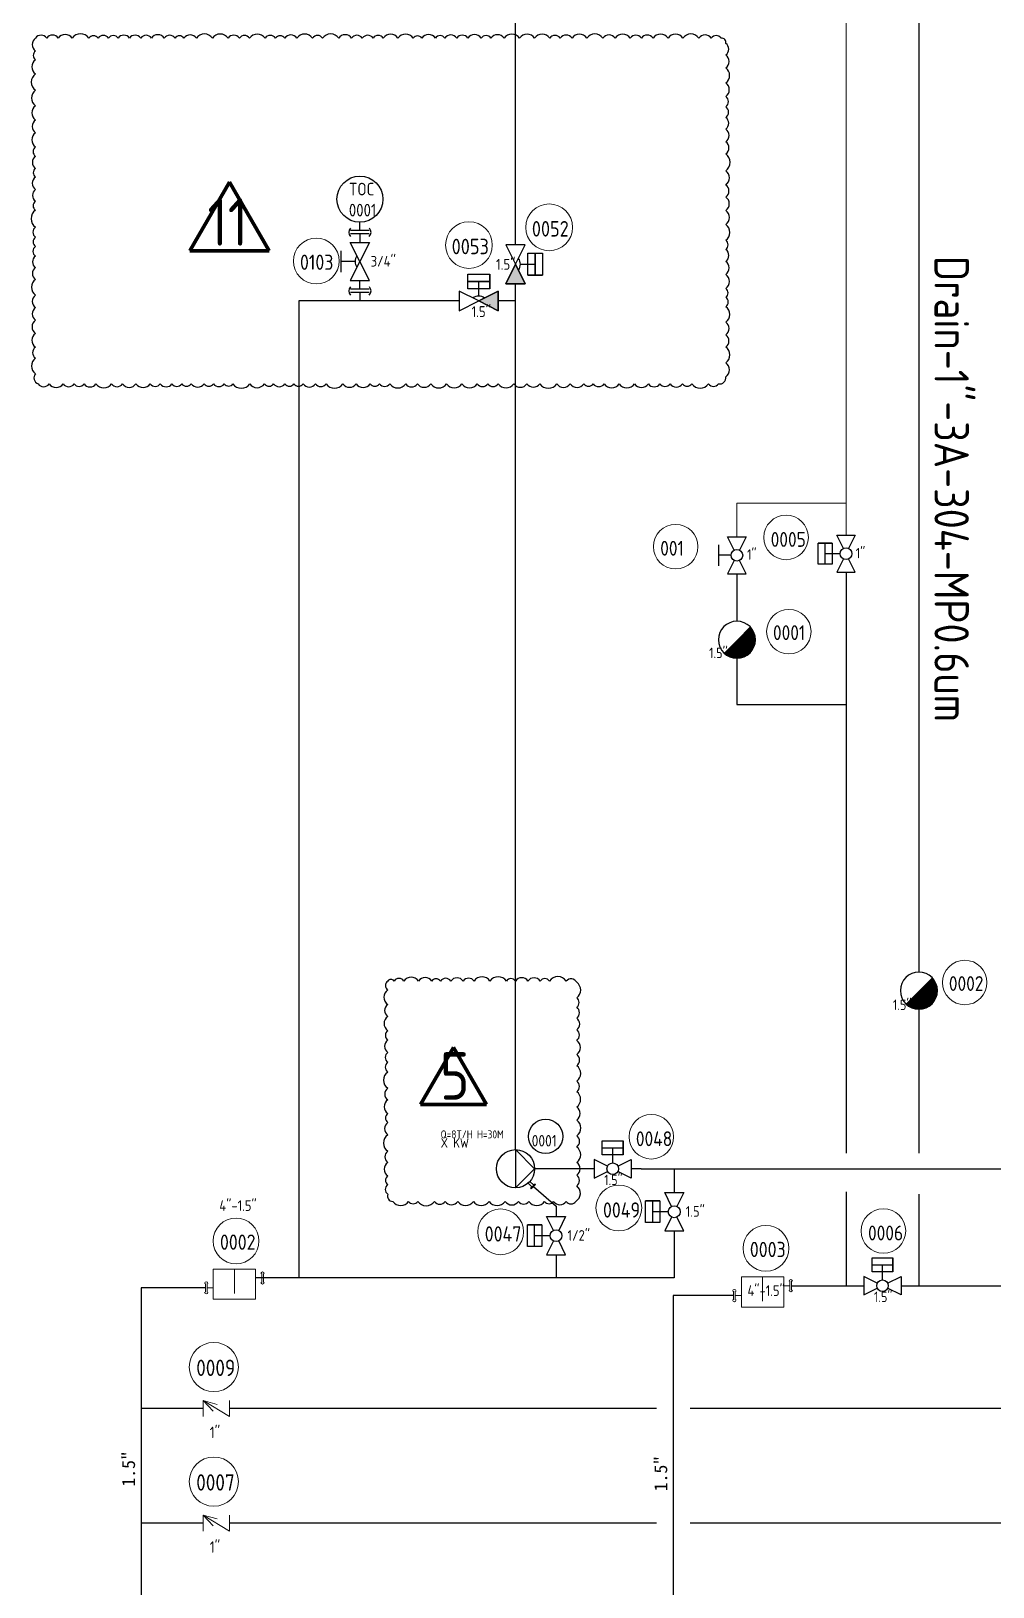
# Model space of a CAD drawing. Header units: millimetres. Extents: x -68339142 to 208, y -167 to 82456658.
# Drawn here: x -68338294 to -68337539, y 82447321 to 82448542 of the extents above; entities that cross this region are included whole.
import ezdxf
from ezdxf.enums import TextEntityAlignment as Align

# ---------------------------------------------------------------- set-up
doc = ezdxf.new("R2010")
doc.units = ezdxf.units.MM
doc.header["$MEASUREMENT"] = 0
for name, color, linetype, lineweight in [('Langurage', 7, 'Continuous', 0), ('Modle', 161, 'Continuous', 70), ('图层15动态设备', 7, 'Continuous', 9)]:
    doc.layers.add(name, color=color, linetype=linetype, lineweight=lineweight)
doc.layers.add('排管', color=10, linetype='Continuous')
doc.layers.add('纯蒸汽', color=32, linetype='Continuous')
doc.styles.get("Standard").update_dxf_attribs({"font": 'gbenor.shx', "bigfont": 'gbcbig.shx'})

# ---------------------------------------------------------------- blocks, each defined once
blk = doc.blocks.new('*U575')
at = {"color": 0}
for p, q in [((-6.33, 8.44), (-6.33, 16.87)), ((-6.33, 16.87), (6.33, 16.87)), ((-6.33, 12.66), (6.33, 12.66)), ((0, 3.52), (0, 12.66)), ((-3.14, 1.57), (-11.25, 5.62)), ((-11.25, 5.62), (-11.25, -5.63)), ((6.33, 8.44), (-6.33, 8.44)), ((3.14, 1.57), (11.25, 5.62)), ((11.25, 5.62), (11.25, -5.63)), ((-11.25, -5.63), (-3.14, -1.57)), ((11.25, -5.63), (3.14, -1.57))]:
    blk.add_line(p, q, dxfattribs=at)
blk.add_lwpolyline([(6.33, 8.44), (6.33, 8.44), (6.33, 16.87), (6.33, 16.87)], close=True, dxfattribs=at)
at = {"color": 1, "linetype": 'ByBlock', "lineweight": 9}
blk.add_circle((0.58, 33.2), 13.5, dxfattribs=at)
at = {"color": 0}
blk.add_circle((0, 0), 3.52, dxfattribs=at)
at = {"color": 1, "linetype": 'ByBlock', "lineweight": 9}
for tag, p, height, flags in [('YQJ_CODE', (-6.42, 35.61), 9, 2), ('YQJ_ITEMID', (12.3, -9.27), 5, 1), ('YQJ_CLASS_NAME', (12.34, -15.05), 5, 1), ('品牌', (13.52, -20.57), 5, 1), ('供电电源', (13.41, -26.42), 5, 1), ('控制方式', (13.73, -33.14), 5, 1), ('输出信号类型1', (14.15, -39.41), 5, 1), ('输出信号类型2', (13.98, -46.43), 5, 1)]:
    blk.add_attdef(tag, p, '', height=height, dxfattribs=dict(at, flags=flags))
for tag, p, height in [('YQJ_NO', (-8.78, 27.49), 9), ('尺寸', (-5.19, -9.94), 6.3)]:
    blk.add_attdef(tag, p, '', height=height, dxfattribs=at)
blk = doc.blocks.new('*U182')
at = {"color": 0}
for p, q in [((-5.62, 11.25), (5.63, 11.25)), ((-1.57, 3.14), (-5.62, 11.25)), ((5.63, 11.25), (1.57, 3.14)), ((-11.25, 6.33), (-11.25, -6.33)), ((-3.52, 0), (-11.25, 0)), ((-1.57, -3.14), (-5.62, -11.25)), ((5.63, -11.25), (1.57, -3.14)), ((-5.62, -11.25), (5.63, -11.25))]:
    blk.add_line(p, q, dxfattribs=at)
at = {"color": 1, "linetype": 'ByBlock', "lineweight": 9}
blk.add_circle((-37.19, 5.25), 13.5, dxfattribs=at)
at = {"color": 0}
blk.add_circle((0, 0), 3.52, dxfattribs=at)
at = {"color": 1, "linetype": 'ByBlock', "lineweight": 9}
for tag, p, height, flags in [('YQJ_CODE', (-43.3, 7.9), 9, 2), ('YQJ_ITEMID', (12.3, -9.27), 5, 1), ('YQJ_CLASS_NAME', (12.34, -15.05), 5, 1), ('品牌', (13.52, -20.57), 5, 1), ('供电电源', (13.41, -26.42), 5, 1), ('控制方式', (13.73, -33.14), 5, 1), ('输出信号类型1', (14.15, -39.41), 5, 1), ('输出信号类型2', (13.98, -46.43), 5, 1)]:
    blk.add_attdef(tag, p, '', height=height, dxfattribs=dict(at, flags=flags))
for tag, p, height in [('YQJ_NO', (-46.53, -0.25), 9), ('尺寸', (6.15, -2.72), 6.3)]:
    blk.add_attdef(tag, p, '', height=height, dxfattribs=at)
blk = doc.blocks.new('*U106')
at = {"color": 0, "const_width": 11.25}
blk.add_lwpolyline([(-3.98, -15.23, 1), (3.98, -7.27, 1)], format="xyb", dxfattribs=at)
at = {"color": 1, "linetype": 'ByBlock', "lineweight": 9}
blk.add_circle((31.53, -6.3), 13.5, dxfattribs=at)
at = {"color": 0}
for start, end in [(0, 180), (180, 0)]:
    blk.add_arc((0, -11.25), 11.25, start, end, dxfattribs=at)
at = {"color": 1, "linetype": 'ByBlock', "lineweight": 9}
for tag, p, height, flags in [('YQJ_CODE', (25.01, -4.22), 9, 2), ('YQJ_ITEMID', (12.3, -9.27), 5, 1), ('YQJ_CLASS_NAME', (12.34, -15.05), 5, 1), ('品牌', (13.52, -20.57), 5, 1), ('供电电源', (13.41, -26.42), 5, 1), ('控制方式', (13.73, -33.14), 5, 1), ('输出信号类型1', (14.15, -39.41), 5, 1), ('输出信号类型2', (13.98, -46.43), 5, 1)]:
    blk.add_attdef(tag, p, '', height=height, dxfattribs=dict(at, flags=flags))
for tag, p, height in [('YQJ_NO', (21.89, -11.43), 9), ('尺寸', (-16.88, -22.38), 6.3)]:
    blk.add_attdef(tag, p, '', height=height, dxfattribs=at)
blk = doc.blocks.new('*U351')
at = {"color": 7, "linetype": 'ByBlock', "lineweight": 9}
for p, q in [((-17.15, 5.27), (-17.15, -9.09)), ((-1.04, 0), (-4.66, 0)), ((-1.04, -2.59), (-1.04, 2.59)), ((0, -2.59), (0, 2.59)), ((-34.3, -8.42), (-34.3, -3.24)), ((-33.26, -8.42), (-33.26, -3.24)), ((-33.26, -5.83), (-29.63, -5.83))]:
    blk.add_line(p, q, dxfattribs=at)
blk.add_lwpolyline([(-29.63, 5.27), (-4.66, 5.27), (-4.66, -12.57), (-29.63, -12.57)], close=True, dxfattribs=at)
at = {"color": 1, "linetype": 'ByBlock', "lineweight": 9}
blk.add_circle((-15.14, 22.05), 13.5, dxfattribs=at)
at = {"color": 7, "linetype": 'ByBlock', "lineweight": 9}
for centre, start, end in [((-0.52, 2.59), 0, 180), ((-33.78, -3.24), 360, 180), ((-33.78, -8.42), 180, 360), ((-0.52, -2.59), 180, 0)]:
    blk.add_arc(centre, 1.01, start, end, dxfattribs=at)
at = {"color": 1, "linetype": 'ByBlock', "lineweight": 9}
for tag, p, height, flags in [('YQJ_CODE', (-23.78, 24.5), 9, 2), ('YQJ_ITEMID', (12.3, -9.27), 5, 1), ('YQJ_CLASS_NAME', (12.34, -15.05), 5, 1), ('品牌', (13.52, -20.57), 5, 1), ('供电电源', (13.41, -26.42), 5, 1), ('控制方式', (13.73, -33.14), 5, 1), ('输出信号类型1', (14.15, -39.41), 5, 1), ('输出信号类型2', (13.98, -46.43), 5, 1)]:
    blk.add_attdef(tag, p, '', height=height, dxfattribs=dict(at, flags=flags))
for tag, p, height in [('YQJ_NO', (-24.63, 16.87), 9), ('尺寸', (-26.04, -6.04), 6.3)]:
    blk.add_attdef(tag, p, '', height=height, dxfattribs=at)
blk = doc.blocks.new('*U71')
at = {"color": 0}
for p, q in [((-5.63, 11.25), (5.62, 11.25)), ((-1.57, 3.14), (-5.63, 11.25)), ((5.62, 11.25), (1.57, 3.14)), ((-16.88, -6.33), (-16.88, 6.33)), ((-12.66, -6.33), (-12.66, 6.33)), ((-8.44, 6.33), (-8.44, -6.33)), ((-8.44, -6.33), (-16.88, -6.33)), ((-3.52, 0), (-12.66, 0)), ((-1.57, -3.14), (-5.63, -11.25)), ((5.62, -11.25), (1.57, -3.14)), ((-5.63, -11.25), (5.62, -11.25))]:
    blk.add_line(p, q, dxfattribs=at)
blk.add_lwpolyline([(-8.44, 6.33), (-8.44, 6.33), (-16.88, 6.33), (-16.88, 6.33)], close=True, dxfattribs=at)
at = {"color": 1, "linetype": 'ByBlock', "lineweight": 9}
blk.add_circle((-36.35, 9.85), 13.5, dxfattribs=at)
at = {"color": 0}
blk.add_circle((0, 0), 3.52, dxfattribs=at)
at = {"color": 1, "linetype": 'ByBlock', "lineweight": 9}
for tag, p, height, flags in [('YQJ_CODE', (-43.35, 12.26), 9, 2), ('YQJ_ITEMID', (12.3, -9.27), 5, 1), ('YQJ_CLASS_NAME', (12.34, -15.05), 5, 1), ('品牌', (13.52, -20.57), 5, 1), ('供电电源', (13.41, -26.42), 5, 1), ('控制方式', (13.73, -33.14), 5, 1), ('输出信号类型1', (14.15, -39.41), 5, 1), ('输出信号类型2', (13.98, -46.43), 5, 1)]:
    blk.add_attdef(tag, p, '', height=height, dxfattribs=dict(at, flags=flags))
for tag, p, height in [('YQJ_NO', (-45.71, 4.14), 9), ('尺寸', (5.91, -2.8), 6.3)]:
    blk.add_attdef(tag, p, '', height=height, dxfattribs=at)
blk = doc.blocks.new('*U446')
at = {"color": 7, "linetype": 'ByBlock', "lineweight": 9}
for p, q in [((-17.15, 5.27), (-17.15, -9.09)), ((-1.04, 0), (-4.66, 0)), ((-1.04, -2.59), (-1.04, 2.59)), ((0, -2.59), (0, 2.59)), ((-34.3, -8.42), (-34.3, -3.24)), ((-33.26, -8.42), (-33.26, -3.24)), ((-33.26, -5.83), (-29.63, -5.83))]:
    blk.add_line(p, q, dxfattribs=at)
blk.add_lwpolyline([(-29.63, 5.27), (-4.66, 5.27), (-4.66, -12.57), (-29.63, -12.57)], close=True, dxfattribs=at)
at = {"color": 1, "linetype": 'ByBlock', "lineweight": 9}
blk.add_circle((-16.19, 21.82), 13.5, dxfattribs=at)
at = {"color": 7, "linetype": 'ByBlock', "lineweight": 9}
for centre, start, end in [((-0.52, 2.59), 0, 180), ((-33.78, -3.24), 360, 180), ((-33.78, -8.42), 180, 360), ((-0.52, -2.59), 180, 0)]:
    blk.add_arc(centre, 1.01, start, end, dxfattribs=at)
at = {"color": 1, "linetype": 'ByBlock', "lineweight": 9}
for tag, p, height in [('尺寸', (-26.04, 39.53), 6.3), ('YQJ_NO', (-25.69, 16.63), 9)]:
    blk.add_attdef(tag, p, '', height=height, dxfattribs=at)
for tag, p, height, flags in [('YQJ_CODE', (-24.84, 24.27), 9, 2), ('YQJ_ITEMID', (12.3, -9.27), 5, 1), ('YQJ_CLASS_NAME', (12.34, -15.05), 5, 1), ('品牌', (13.52, -20.57), 5, 1), ('供电电源', (13.41, -26.42), 5, 1), ('控制方式', (13.73, -33.14), 5, 1), ('输出信号类型1', (14.15, -39.41), 5, 1), ('输出信号类型2', (13.98, -46.43), 5, 1)]:
    blk.add_attdef(tag, p, '', height=height, dxfattribs=dict(at, flags=flags))
blk = doc.blocks.new('*U343')
at = {"color": 0, "linetype": 'ByBlock', "lineweight": 9}
for p, q in [((-18.5, -4.35), (-18.5, 4.35)), ((-18.5, 4.35), (-18.5, -4.35)), ((-4, -4.35), (-18.5, 4.35)), ((-18.5, 4.35), (-10.8, 2.29)), ((-18.5, 4.35), (-13.06, -1.47)), ((-4, -4.35), (-4, 4.35)), ((-4, 4.35), (-4, -4.35)), ((-18.5, 0), (-22.5, 0)), ((0, 0), (-4, 0))]:
    blk.add_line(p, q, dxfattribs=at)
at = {"color": 1, "linetype": 'ByBlock', "lineweight": 9}
blk.add_circle((-12.63, 22.79), 13.5, dxfattribs=at)
for tag, p, height, flags in [('YQJ_CODE', (-21.29, 25.24), 9, 2), ('YQJ_ITEMID', (12.3, -9.27), 5, 1), ('YQJ_CLASS_NAME', (12.34, -15.05), 5, 1), ('品牌', (13.52, -20.57), 5, 1), ('供电电源', (13.41, -26.42), 5, 1), ('控制方式', (13.73, -33.14), 5, 1), ('输出信号类型1', (14.15, -39.41), 5, 1), ('输出信号类型2', (13.98, -46.43), 5, 1)]:
    blk.add_attdef(tag, p, '', height=height, dxfattribs=dict(at, flags=flags))
for tag, p, height in [('YQJ_NO', (-22.29, 17.85), 9), ('尺寸', (-14.87, -16.3), 6.3)]:
    blk.add_attdef(tag, p, '', height=height, dxfattribs=at)
blk = doc.blocks.new('*U436')
for p, q in [((0, 15), (15, 0)), ((0, 15), (0, -15)), ((15, 0), (0, -15)), ((9.9, -11.3), (11.3, -9.9)), ((12.9, -14.3), (9.9, -11.3)), ((14.3, -12.9), (11.3, -9.9)), ((15.5, -12.1), (14.7, -12.5)), ((15.5, -12.1), (15.7, -12.3)), ((12.1, -15.5), (12.5, -14.7)), ((12.1, -15.5), (12.3, -15.7)), ((15.7, -12.3), (12.3, -15.7)), ((14.7, -12.5), (12.5, -14.7))]:
    blk.add_line(p, q)
for centre, radius in [((23.6, 25.4), 13.5), ((0, 0), 15)]:
    blk.add_circle(centre, radius)
for tag, p, height in [('频率', (-58.8, 16.5), 7.5), ('电压', (-58.8, 23.8), 6.3), ('YQJ_NO', (12.7, 17.5), 9)]:
    blk.add_attdef(tag, p, '', height=height)
for tag, p, height, flags in [('YQJ_CODE', (16.3, 25.9), 9, 2), ('YQJ_ITEMID', (40.3, 5.3), 5, 1), ('输出信号类型2', (41.2, -16.6), 5, 1), ('输出信号类型1', (41.3, -11.3), 5, 1), ('输入信号类型1', (41, -22.5), 5, 1), ('输入信号类型2', (41, -28.3), 5, 1)]:
    blk.add_attdef(tag, p, '', height=height, dxfattribs=dict(flags=flags))
at = {"flags": 1}
for tag, p, p2 in [('YQJ_CLASS_NAME', (40.4, -0.6), (88.9, -0.6)), ('品牌', (41.5, -6.2), (48.5, -6.2))]:
    blk.add_attdef(tag, text='', height=1, dxfattribs=at).set_placement(p, p2, align=Align.ALIGNED)
blk = doc.blocks.new('*U433')
at = {"color": 0}
for p, q in [((-5.63, 11.25), (5.62, 11.25)), ((-1.57, 3.14), (-5.63, 11.25)), ((5.62, 11.25), (1.57, 3.14)), ((-16.88, -6.33), (-16.88, 6.33)), ((-12.66, -6.33), (-12.66, 6.33)), ((-8.44, 6.33), (-8.44, -6.33)), ((-8.44, -6.33), (-16.88, -6.33)), ((-3.52, 0), (-12.66, 0)), ((-1.57, -3.14), (-5.63, -11.25)), ((5.62, -11.25), (1.57, -3.14)), ((-5.63, -11.25), (5.62, -11.25))]:
    blk.add_line(p, q, dxfattribs=at)
blk.add_lwpolyline([(-8.44, 6.33), (-8.44, 6.33), (-16.88, 6.33), (-16.88, 6.33)], close=True, dxfattribs=at)
at = {"color": 1, "linetype": 'ByBlock', "lineweight": 9}
blk.add_circle((-32.69, 2.23), 13.5, dxfattribs=at)
at = {"color": 0}
blk.add_circle((0, 0), 3.52, dxfattribs=at)
at = {"color": 1, "linetype": 'ByBlock', "lineweight": 9}
for tag, p, height, flags in [('YQJ_CODE', (-39.68, 4.64), 9, 2), ('YQJ_ITEMID', (12.3, -9.27), 5, 1), ('YQJ_CLASS_NAME', (12.34, -15.05), 5, 1), ('品牌', (13.52, -20.57), 5, 1), ('供电电源', (13.41, -26.42), 5, 1), ('控制方式', (13.73, -33.14), 5, 1), ('输出信号类型1', (14.15, -39.41), 5, 1), ('输出信号类型2', (13.98, -46.43), 5, 1)]:
    blk.add_attdef(tag, p, '', height=height, dxfattribs=dict(at, flags=flags))
for tag, p, height in [('YQJ_NO', (-42.05, -3.48), 9), ('尺寸', (6.79, -3.01), 6.3)]:
    blk.add_attdef(tag, p, '', height=height, dxfattribs=at)
blk = doc.blocks.new('*U104')
at = {"color": 0}
for p, q in [((-6.33, 8.44), (-6.33, 16.87)), ((-6.33, 16.87), (6.33, 16.87)), ((-6.33, 12.66), (6.33, 12.66)), ((0, 3.52), (0, 12.66)), ((-3.14, 1.57), (-11.25, 5.62)), ((-11.25, 5.62), (-11.25, -5.63)), ((6.33, 8.44), (-6.33, 8.44)), ((3.14, 1.57), (11.25, 5.62)), ((11.25, 5.62), (11.25, -5.63)), ((-11.25, -5.63), (-3.14, -1.57)), ((11.25, -5.63), (3.14, -1.57))]:
    blk.add_line(p, q, dxfattribs=at)
blk.add_lwpolyline([(6.33, 8.44), (6.33, 8.44), (6.33, 16.87), (6.33, 16.87)], close=True, dxfattribs=at)
at = {"color": 1, "linetype": 'ByBlock', "lineweight": 9}
blk.add_circle((23.42, 19.39), 13.5, dxfattribs=at)
at = {"color": 0}
blk.add_circle((0, 0), 3.52, dxfattribs=at)
at = {"color": 1, "linetype": 'ByBlock', "lineweight": 9}
for tag, p, height, flags in [('YQJ_CODE', (16.42, 21.8), 9, 2), ('YQJ_ITEMID', (12.3, -9.27), 5, 1), ('YQJ_CLASS_NAME', (12.34, -15.05), 5, 1), ('品牌', (13.52, -20.57), 5, 1), ('供电电源', (13.41, -26.42), 5, 1), ('控制方式', (13.73, -33.14), 5, 1), ('输出信号类型1', (14.15, -39.41), 5, 1), ('输出信号类型2', (13.98, -46.43), 5, 1)]:
    blk.add_attdef(tag, p, '', height=height, dxfattribs=dict(at, flags=flags))
for tag, p, height in [('YQJ_NO', (14.06, 13.68), 9), ('尺寸', (-5.19, -9.94), 6.3)]:
    blk.add_attdef(tag, p, '', height=height, dxfattribs=at)
blk = doc.blocks.new('*U558')
at = {"color": 0}
for p, q in [((0, 0), (-5.63, 11.25)), ((-5.63, 11.25), (5.62, 11.25)), ((5.62, 11.25), (0, 0)), ((-11.25, 6.33), (-11.25, -6.33)), ((-2.81, 0), (-11.25, 0)), ((0, 0), (-5.63, -11.25)), ((5.62, -11.25), (0, 0)), ((-5.63, -11.25), (5.62, -11.25))]:
    blk.add_line(p, q, dxfattribs=at)
at = {"color": 1, "linetype": 'ByBlock', "lineweight": 9}
blk.add_circle((-25.71, 0.31), 13.5, dxfattribs=at)
at = {"color": 0}
blk.add_arc((2.81, 0), 5.63, 143.1301, 216.8699, dxfattribs=at)
at = {"color": 1, "linetype": 'ByBlock', "lineweight": 9}
for tag, p, height, flags in [('YQJ_CODE', (-33.18, 4.04), 9, 2), ('YQJ_ITEMID', (12.3, -9.27), 5, 1), ('YQJ_CLASS_NAME', (12.34, -15.05), 5, 1), ('品牌', (13.52, -20.57), 5, 1), ('供电电源', (13.41, -26.42), 5, 1), ('控制方式', (13.73, -33.14), 5, 1), ('输出信号类型1', (14.15, -39.41), 5, 1), ('输出信号类型2', (13.98, -46.43), 5, 1)]:
    blk.add_attdef(tag, p, '', height=height, dxfattribs=dict(at, flags=flags))
for tag, p, height in [('YQJ_NO', (-35.33, -4.91), 9), ('尺寸', (6.41, -2.96), 6.3)]:
    blk.add_attdef(tag, p, '', height=height, dxfattribs=at)
blk = doc.blocks.new('*U40')
at = {"color": 0}
for p, q in [((0, 6.99), (0, 12)), ((5.49, 6.99), (-5.49, 6.99)), ((5.49, 5.01), (-5.49, 5.01)), ((0, 5.01), (0, 0))]:
    blk.add_line(p, q, dxfattribs=at)
for centre, start, end in [((-3.1, 5.97), 136.47917, 225.78093), ((3.1, 5.97), 314.21907, 43.52083)]:
    blk.add_arc(centre, 3.47, start, end, dxfattribs=at)
blk = doc.blocks.new('c3cwjhku.oz1_20260607124544320')
at = {"layer": '排管'}
blk.add_circle((-68367499.7, 82430203.3), 16.4, dxfattribs=at)
at = {"layer": '排管', "insert": (-68367507.6, 82430215), "char_height": 9, "attachment_point": 1}
blk.add_mtext_dynamic_manual_height_columns('TOC\\P0001', width=44.042, gutter_width=45, heights=[-24], dxfattribs=at)
blk = doc.blocks.new('*U194')
at = {"color": 0}
for p, q in [((5.62, 11.25), (-5.63, 11.25)), ((-5.63, 11.25), (0, 0)), ((0, 0), (5.62, 11.25)), ((-5.63, -11.25), (0, 0)), ((0, 0), (5.62, -11.25)), ((7.03, -6.33), (7.03, 6.33)), ((7.03, 6.33), (15.47, 6.33)), ((11.25, -6.33), (11.25, 6.33)), ((11.25, 6.33), (11.25, -6.33)), ((15.47, 6.33), (15.47, -6.33)), ((2.81, 0), (11.25, 0)), ((5.62, -11.25), (-5.63, -11.25))]:
    blk.add_line(p, q, dxfattribs=at)
blk.add_lwpolyline([(7.03, -6.33), (7.03, -6.33), (15.47, -6.33), (15.47, -6.33)], close=True, dxfattribs=at)
at = {"color": 1, "linetype": 'ByBlock', "lineweight": 9}
blk.add_circle((19.41, 21.29), 13.5, dxfattribs=at)
at = {"color": 0}
blk.add_arc((-2.81, 0), 5.62, 323.1301, 36.8699, dxfattribs=at)
at = {"color": 1, "linetype": 'ByBlock', "lineweight": 9}
for tag, p, height, flags in [('YQJ_CODE', (11.7, 23.96), 9, 2), ('YQJ_ITEMID', (12.3, -9.27), 5, 1), ('YQJ_CLASS_NAME', (12.34, -15.05), 5, 1), ('品牌', (13.52, -20.57), 5, 1), ('供电电源', (13.41, -26.42), 5, 1), ('控制方式', (13.73, -33.14), 5, 1), ('输出信号类型1', (14.15, -39.41), 5, 1), ('输出信号类型2', (13.98, -46.43), 5, 1)]:
    blk.add_attdef(tag, p, '', height=height, dxfattribs=dict(at, flags=flags))
for tag, p, height in [('YQJ_NO', (9.42, 15.95), 9), ('尺寸', (-11.29, -3.2), 6.3)]:
    blk.add_attdef(tag, p, '', height=height, dxfattribs=at)
blk = doc.blocks.new('*U44')
h = blk.add_hatch(color=256)
h.dxf.hatch_style = 1
h.paths.add_polyline_path([(-5.625, -11.25), (5.625, -11.25), (0, 0)])
at = {"color": 0}
for p, q in [((0, 0), (-5.625, -11.25)), ((5.625, -11.25), (0, 0)), ((-5.625, -11.25), (5.625, -11.25))]:
    blk.add_line(p, q, dxfattribs=at)
blk = doc.blocks.new('*U88')
at = {"color": 0}
for p, q in [((-6.33, 7.03), (-6.33, 15.47)), ((-6.33, 15.47), (6.33, 15.47)), ((6.33, 11.25), (-6.33, 11.25)), ((-6.33, 11.25), (6.33, 11.25)), ((0, 2.81), (0, 11.25)), ((0, 0), (-11.25, 5.62)), ((-11.25, 5.62), (-11.25, -5.62)), ((-11.25, -5.62), (0, 0)), ((6.33, 7.03), (-6.33, 7.03)), ((0, 0), (11.25, 5.62)), ((11.25, -5.62), (0, 0)), ((11.25, 5.62), (11.25, -5.62))]:
    blk.add_line(p, q, dxfattribs=at)
blk.add_lwpolyline([(6.33, 7.03), (6.33, 7.03), (6.33, 15.47), (6.33, 15.47)], close=True, dxfattribs=at)
at = {"color": 1, "linetype": 'ByBlock', "lineweight": 9}
blk.add_circle((-5.67, 32.32), 13.5, dxfattribs=at)
at = {"color": 0}
blk.add_arc((0, -2.81), 5.62, 53.1301, 126.8699, dxfattribs=at)
at = {"color": 1, "linetype": 'ByBlock', "lineweight": 9}
for tag, p, height in [('YQJ_NO', (-15.66, 26.98), 9), ('尺寸', (-4.18, -9.29), 6.3)]:
    blk.add_attdef(tag, p, '', height=height, dxfattribs=at)
for tag, p, height, flags in [('YQJ_CODE', (-13.38, 34.99), 9, 2), ('YQJ_ITEMID', (12.3, -9.27), 5, 1), ('YQJ_CLASS_NAME', (12.34, -15.05), 5, 1), ('品牌', (13.52, -20.57), 5, 1), ('供电电源', (13.41, -26.42), 5, 1), ('控制方式', (13.73, -33.14), 5, 1), ('输出信号类型1', (14.15, -39.41), 5, 1), ('输出信号类型2', (13.98, -46.43), 5, 1)]:
    blk.add_attdef(tag, p, '', height=height, dxfattribs=dict(at, flags=flags))
blk = doc.blocks.new('*U41')
h = blk.add_hatch(color=256)
h.dxf.hatch_style = 1
h.paths.add_polyline_path([(11.25, -5.625), (11.25, 5.625), (0, 0)])
at = {"color": 0}
for p, q in [((11.25, 5.625), (0, 0)), ((0, 0), (11.25, -5.625)), ((11.25, -5.625), (11.25, 5.625))]:
    blk.add_line(p, q, dxfattribs=at)
blk = doc.blocks.new('*U78')
at = {"color": 0, "const_width": 11.25}
blk.add_lwpolyline([(-3.98, -15.23, 1), (3.98, -7.27, 1)], format="xyb", dxfattribs=at)
at = {"color": 1, "linetype": 'ByBlock', "lineweight": 9}
blk.add_circle((27.81, -6.3), 13.5, dxfattribs=at)
at = {"color": 0}
for start, end in [(0, 180), (180, 0)]:
    blk.add_arc((0, -11.25), 11.25, start, end, dxfattribs=at)
at = {"color": 1, "linetype": 'ByBlock', "lineweight": 9}
for tag, p, height, flags in [('YQJ_CODE', (21.3, -4.22), 9, 2), ('YQJ_ITEMID', (12.3, -9.27), 5, 1), ('YQJ_CLASS_NAME', (12.34, -15.05), 5, 1), ('品牌', (13.52, -20.57), 5, 1), ('供电电源', (13.41, -26.42), 5, 1), ('控制方式', (13.73, -33.14), 5, 1), ('输出信号类型1', (14.15, -39.41), 5, 1), ('输出信号类型2', (13.98, -46.43), 5, 1)]:
    blk.add_attdef(tag, p, '', height=height, dxfattribs=dict(at, flags=flags))
for tag, p, height in [('YQJ_NO', (18.17, -11.43), 9), ('尺寸', (-15.78, -22.98), 6.3)]:
    blk.add_attdef(tag, p, '', height=height, dxfattribs=at)

msp = doc.modelspace()

# ---------------------------------------------------------------- linework, layer by layer
for p, q in [((-68338084.08498, 82448330.47468), (-68338084.08498, 82447563.72748)), ((-68337958.14567, 82448330.47468), (-68338084.08498, 82448330.47468)), ((-68337913.99706, 82448330.47468), (-68337927.58125, 82448330.47468))]:
    msp.add_line(p, q)
for points in [[(-68338290.85664, 82448536.78693, 0.52056705), (-68338290.85664, 82448526.57625, 0.52056705), (-68338290.85664, 82448519.71936, 0.52056705), (-68338290.85664, 82448508.8094, 0.52056705), (-68338290.85664, 82448495.8254, 0.52056705), (-68338290.85664, 82448483.71769, 0.52056705), (-68338290.85664, 82448472.48301, 0.52056705), (-68338290.85664, 82448462.39746, 0.52056705), (-68338290.85664, 82448451.4051, 0.52056705), (-68338290.85664, 82448443.97832, 0.52056705), (-68338290.85664, 82448434.58614, 0.52056705), (-68338290.85664, 82448427.76505, 0.52056705), (-68338290.85664, 82448417.93606, 0.52056705), (-68338290.85664, 82448408.82547, 0.52056705), (-68338290.85664, 82448401.70937, 0.52056705), (-68338290.85664, 82448388.45599, 0.52056705), (-68338290.85664, 82448380.52382, 0.52056705), (-68338290.85664, 82448373.22095, 0.52056705), (-68338290.85664, 82448365.62367, 0.52056705), (-68338290.85664, 82448356.68378, 0.52056705), (-68338290.85664, 82448347.44929, 0.52056705), (-68338290.85664, 82448335.06447, 0.52056705), (-68338290.85664, 82448325.23771, 0.52056705), (-68338290.85664, 82448315.39732, 0.52056705), (-68338290.85664, 82448305.00455, 0.52056705), (-68338290.85664, 82448294.22338, 0.52056705), (-68338290.85664, 82448285.55124, 0.52056705), (-68338290.85664, 82448273.29684, 0.52056705), (-68338288.88732, 82448265.46299, 0.52056705), (-68338280.13482, 82448265.46299, 0.52056705), (-68338269.1274, 82448265.46299, 0.52056705), (-68338260.53014, 82448265.46299, 0.52056705), (-68338252.75605, 82448265.46299, 0.52056705), (-68338243.3824, 82448265.46299, 0.52056705), (-68338231.10989, 82448265.46299, 0.52056705), (-68338222.55595, 82448265.46299, 0.52056705), (-68338211.98821, 82448265.46299, 0.52056705), (-68338200.74234, 82448265.46299, 0.52056705), (-68338192.90315, 82448265.46299, 0.52056705), (-68338183.75269, 82448265.46299, 0.52056705), (-68338176.07199, 82448265.46299, 0.52056705), (-68338168.59048, 82448265.46299, 0.52056705), (-68338158.36861, 82448265.46299, 0.52056705), (-68338151.08038, 82448265.46299, 0.52056705), (-68338142.66704, 82448265.46299, 0.52056705), (-68338135.82845, 82448265.46299, 0.52056705), (-68338122.65239, 82448265.46299, 0.52056705), (-68338111.03969, 82448265.46299, 0.52056705), (-68338103.94719, 82448265.46299, 0.52056705), (-68338095.06956, 82448265.46299, 0.52056705), (-68338088.00921, 82448265.46299, 0.52056705), (-68338080.74906, 82448265.46299, 0.52056705), (-68338071.08262, 82448265.46299, 0.52056705), (-68338062.73317, 82448265.46299, 0.52056705), (-68338049.56138, 82448265.46299, 0.52056705), (-68338039.20339, 82448265.46299, 0.52056705), (-68338028.16587, 82448265.46299, 0.52056705), (-68338020.80704, 82448265.46299, 0.52056705), (-68338012.71699, 82448265.46299, 0.52056705), (-68338000.23228, 82448265.46299, 0.52056705), (-68337991.04966, 82448265.46299, 0.52056705), (-68337980.54153, 82448265.46299, 0.52056705), (-68337968.12802, 82448265.46299, 0.52056705), (-68337956.16233, 82448265.46299, 0.52056705), (-68337944.06601, 82448265.46299, 0.52056705), (-68337935.83578, 82448265.46299, 0.52056705), (-68337927.57991, 82448265.46299, 0.52056705), (-68337915.36457, 82448265.46299, 0.52056705), (-68337905.0957, 82448265.46299, 0.52056705), (-68337894.90557, 82448265.46299, 0.52056705), (-68337881.68923, 82448265.46299, 0.52056705), (-68337871.02728, 82448265.46299, 0.52056705), (-68337860.28639, 82448265.46299, 0.52056705), (-68337852.99776, 82448265.46299, 0.52056705), (-68337844.4717, 82448265.46299, 0.52056705), (-68337832.66816, 82448265.46299, 0.52056705), (-68337820.56249, 82448265.46299, 0.52056705), (-68337809.74388, 82448265.46299, 0.52056705), (-68337800.65648, 82448265.46299, 0.52056705), (-68337792.72655, 82448265.46299, 0.52056705), (-68337782.88637, 82448265.46299, 0.52056705), (-68337775.57841, 82448265.46299, 0.52056705), (-68337762.47355, 82448265.46299, 0.52056705), (-68337754.74891, 82448265.46299, 0.52056705), (-68337748.96317, 82448271.01182, 0.52056705), (-68337748.96317, 82448281.94294, 0.52056705), (-68337748.96317, 82448294.29968, 0.52056705), (-68337748.96317, 82448303.9181, 0.52056705), (-68337748.96317, 82448313.91617, 0.52056705), (-68337748.96317, 82448325.93964, 0.52056705), (-68337748.96317, 82448333.41932, 0.52056705), (-68337748.96317, 82448340.18955, 0.52056705), (-68337748.96317, 82448351.33776, 0.52056705), (-68337748.96317, 82448361.58547, 0.52056705), (-68337748.96317, 82448370.89239, 0.52056705), (-68337748.96317, 82448378.11083, 0.52056705), (-68337748.96317, 82448390.50318, 0.52056705), (-68337748.96317, 82448401.4518, 0.52056705), (-68337748.96317, 82448412.0877, 0.52056705), (-68337748.96317, 82448421.49615, 0.52056705), (-68337748.96317, 82448432.70682, 0.52056705), (-68337748.96317, 82448445.94575, 0.52056705), (-68337748.96317, 82448455.41544, 0.52056705), (-68337748.96317, 82448465.38848, 0.52056705), (-68337748.96317, 82448474.50131, 0.52056705), (-68337748.96317, 82448482.86155, 0.52056705), (-68337748.96317, 82448490.96319, 0.52056705), (-68337748.96317, 82448501.6052, 0.52056705), (-68337748.96317, 82448513.35259, 0.52056705), (-68337748.96317, 82448523.54496, 0.52056705), (-68337748.96317, 82448532.63541, 0.52056705), (-68337752.63028, 82448536.78693, 0.52056705), (-68337760.29754, 82448536.78693, 0.52056705), (-68337770.08096, 82448536.78693, 0.52056705), (-68337782.57728, 82448536.78693, 0.52056705), (-68337794.2797, 82448536.78693, 0.52056705), (-68337806.07897, 82448536.78693, 0.52056705), (-68337815.19424, 82448536.78693, 0.52056705), (-68337823.95122, 82448536.78693, 0.52056705), (-68337835.78019, 82448536.78693, 0.52056705), (-68337845.43238, 82448536.78693, 0.52056705), (-68337858.07315, 82448536.78693, 0.52056705), (-68337869.64943, 82448536.78693, 0.52056705), (-68337878.89023, 82448536.78693, 0.52056705), (-68337887.20205, 82448536.78693, 0.52056705), (-68337899.00356, 82448536.78693, 0.52056705), (-68337910.86854, 82448536.78693, 0.52056705), (-68337923.02569, 82448536.78693, 0.52056705), (-68337933.2848, 82448536.78693, 0.52056705), (-68337941.02327, 82448536.78693, 0.52056705), (-68337951.47261, 82448536.78693, 0.52056705), (-68337960.16245, 82448536.78693, 0.52056705), (-68337969.55279, 82448536.78693, 0.52056705), (-68337976.95149, 82448536.78693, 0.52056705), (-68337987.53104, 82448536.78693, 0.52056705), (-68337994.34297, 82448536.78693, 0.52056705), (-68338006.28873, 82448536.78693, 0.52056705), (-68338017.87234, 82448536.78693, 0.52056705), (-68338025.82689, 82448536.78693, 0.52056705), (-68338034.28092, 82448536.78693, 0.52056705), (-68338042.66903, 82448536.78693, 0.52056705), (-68338052.81298, 82448536.78693, 0.52056705), (-68338065.44642, 82448536.78693, 0.52056705), (-68338073.38062, 82448536.78693, 0.52056705), (-68338085.65558, 82448536.78693, 0.52056705), (-68338095.18976, 82448536.78693, 0.52056705), (-68338102.39884, 82448536.78693, 0.52056705), (-68338110.66895, 82448536.78693, 0.52056705), (-68338122.83119, 82448536.78693, 0.52056705), (-68338130.76112, 82448536.78693, 0.52056705), (-68338139.71749, 82448536.78693, 0.52056705), (-68338151.95643, 82448536.78693, 0.52056705), (-68338164.54287, 82448536.78693, 0.52056705), (-68338174.32812, 82448536.78693, 0.52056705), (-68338181.31686, 82448536.78693, 0.52056705), (-68338189.71718, 82448536.78693, 0.52056705), (-68338199.87842, 82448536.78693, 0.52056705), (-68338208.25229, 82448536.78693, 0.52056705), (-68338217.05912, 82448536.78693, 0.52056705), (-68338226.01651, 82448536.78693, 0.52056705), (-68338233.51796, 82448536.78693, 0.52056705), (-68338241.70302, 82448536.78693, 0.52056705), (-68338248.97721, 82448536.78693, 0.52056705), (-68338261.96813, 82448536.78693, 0.52056705), (-68338272.98246, 82448536.78693, 0.52056705), (-68338282.03445, 82448536.78693, 0.52056705)], [(-68338014.3245, 82447796.78934, 0.52056705), (-68338014.3245, 82447789.76785, 0.52056705), (-68338014.3245, 82447778.41272, 0.52056705), (-68338014.3245, 82447769.01119, 0.52056705), (-68338014.3245, 82447757.79279, 0.52056705), (-68338014.3245, 82447750.52206, 0.52056705), (-68338014.3245, 82447740.69937, 0.52056705), (-68338014.3245, 82447732.98084, 0.52056705), (-68338014.3245, 82447725.30787, 0.52056705), (-68338014.3245, 82447712.64717, 0.52056705), (-68338014.3245, 82447703.5026, 0.52056705), (-68338014.3245, 82447692.81441, 0.52056705), (-68338014.3245, 82447685.74856, 0.52056705), (-68338014.3245, 82447676.15741, 0.52056705), (-68338014.3245, 82447663.16954, 0.52056705), (-68338014.3245, 82447654.46424, 0.52056705), (-68338014.3245, 82447643.77584, 0.52056705), (-68338014.3245, 82447637.02006, 0.52056705), (-68338014.3245, 82447629.45412, 0.52056705), (-68338010.36928, 82447623.831, 0.52056705), (-68337997.93177, 82447623.831, 0.52056705), (-68337990.76378, 82447623.831, 0.52056705), (-68337977.70145, 82447623.831, 0.52056705), (-68337969.27712, 82447623.831, 0.52056705), (-68337959.31832, 82447623.831, 0.52056705), (-68337947.08874, 82447623.831, 0.52056705), (-68337934.83495, 82447623.831, 0.52056705), (-68337922.20273, 82447623.831, 0.52056705), (-68337911.60731, 82447623.831, 0.52056705), (-68337903.55409, 82447623.831, 0.52056705), (-68337891.177, 82447623.831, 0.52056705), (-68337884.08043, 82447623.831, 0.52056705), (-68337874.23272, 82447623.831, 0.52056705), (-68337866.65233, 82447623.831, 0.52056705), (-68337865.99326, 82447636.11707, 0.52056705), (-68337865.99326, 82447644.38636, 0.52056705), (-68337865.99326, 82447654.44343, 0.52056705), (-68337865.99326, 82447666.47668, 0.52056705), (-68337865.99326, 82447675.3655, 0.52056705), (-68337865.99326, 82447687.59793, 0.52056705), (-68337865.99326, 82447697.94838, 0.52056705), (-68337865.99326, 82447709.85935, 0.52056705), (-68337865.99326, 82447718.25987, 0.52056705), (-68337865.99326, 82447730.26321, 0.52056705), (-68337865.99326, 82447739.15427, 0.52056705), (-68337865.99326, 82447750.22801, 0.52056705), (-68337865.99326, 82447758.41308, 0.52056705), (-68337865.99326, 82447767.69498, 0.52056705), (-68337865.99326, 82447776.16997, 0.52056705), (-68337865.99326, 82447783.62238, 0.52056705), (-68337865.99326, 82447795.7836, 0.52056705), (-68337874.16341, 82447796.78934, 0.52056705), (-68337887.34517, 82447796.78934, 0.52056705), (-68337894.60675, 82447796.78934, 0.52056705), (-68337904.26341, 82447796.78934, 0.52056705), (-68337914.05049, 82447796.78934, 0.52056705), (-68337921.1725, 82447796.78934, 0.52056705), (-68337934.09709, 82447796.78934, 0.52056705), (-68337946.56593, 82447796.78934, 0.52056705), (-68337955.09097, 82447796.78934, 0.52056705), (-68337964.74866, 82447796.78934, 0.52056705), (-68337972.99639, 82447796.78934, 0.52056705), (-68337979.83172, 82447796.78934, 0.52056705), (-68337990.19702, 82447796.78934, 0.52056705), (-68338001.66242, 82447796.78934, 0.52056705), (-68338009.39032, 82447796.78934, 0.52056705)]]:
    msp.add_lwpolyline(points, format="xyb", close=True)
at = {"layer": 'Modle'}
for p, q in [((-68338169.73531, 82448369.96798), (-68338138.62947, 82448423.84488)), ((-68338107.52363, 82448369.96798), (-68338138.62947, 82448423.84488)), ((-68338169.73531, 82448369.96798), (-68338107.52363, 82448369.96798)), ((-68337988.59022, 82447699.84647), (-68337962.66869, 82447744.74388)), ((-68337936.74716, 82447699.84647), (-68337962.66869, 82447744.74388)), ((-68337988.59022, 82447699.84647), (-68337936.74716, 82447699.84647))]:
    msp.add_line(p, q, dxfattribs=at)
at = {"layer": '排管'}
for p, q in [((-68337913.99706, 82448374.62333), (-68337913.99706, 82449598.33894)), ((-68337597.33392, 82448732.25327), (-68337597.33392, 82447803.78222)), ((-68337913.99706, 82447664.46263), (-68337913.99706, 82448344.05891)), ((-68337740.22973, 82448116.358), (-68337740.22973, 82448079.15344)), ((-68337654.5745, 82448117.62009), (-68337654.5745, 82447874.91443)), ((-68337740.22973, 82448050.04447), (-68337740.22973, 82448013.74045)), ((-68337740.22973, 82448013.74045), (-68337654.57532, 82448013.74045)), ((-68337654.57429, 82447920.17776), (-68337654.57428, 82447661.72233)), ((-68337597.33392, 82447781.95049), (-68337597.33392, 82447661.72233)), ((-68337852.25681, 82447649.46244), (-68337898.99726, 82447649.46244)), ((-68337815.43933, 82447649.46244), (-68337823.14784, 82447649.46244)), ((-68337789.40112, 82447649.46223), (-68337789.40112, 82447630.71344)), ((-68337899.99634, 82447635.46191), (-68337882.23005, 82447620.21158)), ((-68337654.57428, 82447631.35299), (-68337654.57428, 82447557.66533)), ((-68337597.33392, 82447629.46224), (-68337597.33392, 82447557.66533)), ((-68337882.23005, 82447620.21158), (-68337882.23005, 82447611.91366)), ((-68337789.40112, 82447600.76594), (-68337789.40112, 82447563.72748)), ((-68337882.23005, 82447581.96616), (-68337882.23005, 82447563.72748)), ((-68338207.92211, 82447555.96473), (-68338207.92211, 82447287.81133)), ((-68338157.52277, 82447555.96473), (-68338207.92211, 82447555.96473)), ((-68337789.40112, 82447563.72748), (-68338118.07916, 82447563.72748)), ((-68337790.15644, 82447549.90259), (-68337790.15644, 82447287.81133)), ((-68337742.92621, 82447549.90259), (-68337790.15644, 82447549.90259)), ((-68338159.25746, 82447461.26316), (-68338207.92211, 82447461.26316)), ((-68337803.46644, 82447461.26316), (-68338138.53884, 82447461.26316)), ((-68337506.2569, 82447461.26316), (-68337776.84644, 82447461.26316)), ((-68338159.25746, 82447371.31406), (-68338207.92211, 82447371.31406)), ((-68337803.46644, 82447371.31406), (-68338138.53884, 82447371.31406)), ((-68337491.2569, 82447371.31406), (-68337776.84644, 82447371.31406))]:
    msp.add_line(p, q, dxfattribs=at)
at = {"layer": '排管', "color": 1, "linetype": 'ByBlock', "lineweight": -3}
for p, q in [((-68337815.43933, 82447649.46223), (-68337436.52682, 82447649.46226)), ((-68337697.27573, 82447557.66533), (-68337640.48307, 82447557.66533)), ((-68337697.27573, 82447557.66533), (-68337640.48307, 82447557.66533)), ((-68337611.3741, 82447557.66533), (-68337506.2569, 82447557.66533))]:
    msp.add_line(p, q, dxfattribs=at)
at = {"layer": '纯蒸汽', "color": 30, "linetype": 'ByBlock', "lineweight": 9}
for p, q in [((-68337654.57532, 82449143.45246), (-68337654.5753, 82448146.72906)), ((-68337740.22973, 82448145.46697), (-68337740.22973, 82448171.68132)), ((-68337740.22973, 82448171.68132), (-68337654.57532, 82448171.68132))]:
    msp.add_line(p, q, dxfattribs=at)

# ---------------------------------------------------------------- block references
at = {"color": 4, "xscale": 1.1, "yscale": 1.1, "zscale": 1.1}
msp.add_blockref('c3cwjhku.oz1_20260607124544320', (6866213.51113, -8224813.25035), dxfattribs=at)
ref = msp.add_blockref('*U194', (-68337913.98309, 82448359.34112), dxfattribs=dict(xscale=1.3584186, yscale=1.3584186, zscale=1.3584186))
ref.add_attrib('YQJ_NO', '0052', (-68337901.18494, 82448381.00816), dxfattribs={"color": 1, "linetype": 'ByBlock', "lineweight": 9, "height": 12.225767})
ref.add_attrib('尺寸', '1.5"', (-68337929.32442, 82448354.99202), dxfattribs={"color": 1, "linetype": 'ByBlock', "lineweight": 9, "height": 8.558037})
for name, p, xscale, yscale, zscale in [('*U40', (-68338036.2112, 82448376.39418), 1.331, 1.331, 1.331), ('*U44', (-68337913.98309, 82448359.34112), 1.3584186, 1.3584186, 1.3584186), ('*U40', (-68338036.2112, 82448330.47468), 1.331, 1.331, 1.331), ('*U41', (-68337942.86346, 82448330.47468), 1.3584186, 1.3584186, 1.3584186)]:
    msp.add_blockref(name, p, dxfattribs=dict(xscale=xscale, yscale=yscale, zscale=zscale))
ref = msp.add_blockref('*U88', (-68337942.86346, 82448330.47468), dxfattribs=dict(xscale=1.3584186, yscale=1.3584186, zscale=1.3584186))
ref.add_attrib('YQJ_NO', '0053', (-68337964.13882, 82448367.13066), dxfattribs={"color": 1, "linetype": 'ByBlock', "lineweight": 9, "height": 12.225767})
ref.add_attrib('尺寸', '1.5"', (-68337948.53713, 82448317.86159), dxfattribs={"color": 1, "linetype": 'ByBlock', "lineweight": 9, "height": 8.558037})
ref = msp.add_blockref('*U558', (-68338036.2112, 82448361.42043), dxfattribs=dict(xscale=1.331, yscale=1.331, zscale=1.331))
ref.add_attrib('YQJ_NO', '0103', (-68338083.23595, 82448354.89139), dxfattribs={"color": 1, "linetype": 'ByBlock', "lineweight": 9, "height": 11.979})
ref.add_attrib('尺寸', "3/4''", (-68338027.68247, 82448357.48147), dxfattribs={"color": 1, "linetype": 'ByBlock', "lineweight": 9, "height": 8.3853})
ref = msp.add_blockref('*U182', (-68337740.22974, 82448130.91249), dxfattribs=dict(xscale=1.293732, yscale=1.293732, zscale=1.293732))
ref.add_attrib('YQJ_NO', '001', (-68337800.42698, 82448130.59492), dxfattribs={"color": 1, "linetype": 'ByBlock', "lineweight": 9, "height": 11.643588})
ref.add_attrib('尺寸', '1"', (-68337732.26779, 82448127.39935), dxfattribs={"color": 1, "linetype": 'ByBlock', "lineweight": 9, "height": 8.150512})
ref = msp.add_blockref('*U71', (-68337654.57532, 82448132.17457), dxfattribs=dict(xscale=1.293732, yscale=1.293732, zscale=1.293732))
ref.add_attrib('YQJ_NO', '0005', (-68337713.71339, 82448137.53285), dxfattribs={"color": 1, "linetype": 'ByBlock', "lineweight": 9, "height": 11.643588})
ref.add_attrib('尺寸', '1"', (-68337646.92721, 82448128.55262), dxfattribs={"color": 1, "linetype": 'ByBlock', "lineweight": 9, "height": 8.150512})
ref = msp.add_blockref('*U106', (-68337740.22973, 82448079.15344), dxfattribs=dict(xscale=1.293732, yscale=1.293732, zscale=1.293732))
ref.add_attrib('YQJ_NO', '0001', (-68337711.9142, 82448064.36383), dxfattribs={"color": 1, "linetype": 'ByBlock', "lineweight": 9, "height": 11.643588})
ref.add_attrib('尺寸', "1.5''", (-68337762.06908, 82448050.20074), dxfattribs={"color": 1, "linetype": 'ByBlock', "lineweight": 9, "height": 8.150512})
ref = msp.add_blockref('*U78', (-68337597.33402, 82447803.78222), dxfattribs=dict(xscale=1.293732, yscale=1.293732, zscale=1.293732))
ref.add_attrib('YQJ_NO', '0002', (-68337573.82304, 82447788.99262), dxfattribs={"color": 1, "linetype": 'ByBlock', "lineweight": 9, "height": 11.643588})
ref.add_attrib('尺寸', "1.5''", (-68337617.74614, 82447774.04644), dxfattribs={"color": 1, "linetype": 'ByBlock', "lineweight": 9, "height": 8.150512})
ref = msp.add_blockref('*U436', (-68337913.99706, 82447649.46263))
ref.add_attrib('YQJ_NO', '0001', (-68337901.30927, 82447666.91676), dxfattribs={"height": 9})
ref.add_attrib('电压', 'Q=8T/H H=30M', (-68337972.77751, 82447673.26841), dxfattribs={"height": 6.3})
ref.add_attrib('频率', 'X KW', (-68337972.77751, 82447665.99733), dxfattribs={"height": 7.5})
ref = msp.add_blockref('*U104', (-68337837.70233, 82447649.46244), dxfattribs=dict(xscale=1.293732, yscale=1.293732, zscale=1.293732))
ref.add_attrib('YQJ_NO', '0048', (-68337819.51842, 82447667.16364), dxfattribs={"color": 1, "linetype": 'ByBlock', "lineweight": 9, "height": 11.643588})
ref.add_attrib('尺寸', '1.5"', (-68337844.42319, 82447636.60017), dxfattribs={"color": 1, "linetype": 'ByBlock', "lineweight": 9, "height": 8.150512})
ref = msp.add_blockref('*U433', (-68337789.40112, 82447615.7397), dxfattribs=dict(xscale=1.331, yscale=1.331, zscale=1.331))
ref.add_attrib('YQJ_NO', '0049', (-68337845.3693, 82447611.11303), dxfattribs={"color": 1, "linetype": 'ByBlock', "lineweight": 9, "height": 11.979})
ref.add_attrib('尺寸', '1.5"', (-68337780.36487, 82447611.72865), dxfattribs={"color": 1, "linetype": 'ByBlock', "lineweight": 9, "height": 8.3853})
ref = msp.add_blockref('*U446', (-68338111.87229, 82447563.72748), dxfattribs=dict(xscale=1.331, yscale=1.331, zscale=1.331))
ref.add_attrib('YQJ_NO', '0002', (-68338146.06173, 82447585.86736), dxfattribs={"color": 1, "linetype": 'ByBlock', "lineweight": 9, "height": 11.979})
ref.add_attrib('尺寸', '4"-1.5"', (-68338146.52582, 82447616.34283), dxfattribs={"color": 1, "linetype": 'ByBlock', "lineweight": 9, "height": 8.3853})
ref = msp.add_blockref('*U433', (-68337882.23005, 82447596.93991), dxfattribs=dict(xscale=1.331, yscale=1.331, zscale=1.331))
ref.add_attrib('YQJ_NO', '0047', (-68337938.19823, 82447592.31325), dxfattribs={"color": 1, "linetype": 'ByBlock', "lineweight": 9, "height": 11.979})
ref.add_attrib('尺寸', '1/2"', (-68337873.1938, 82447592.92887), dxfattribs={"color": 1, "linetype": 'ByBlock', "lineweight": 9, "height": 8.3853})
ref = msp.add_blockref('*U575', (-68337625.92859, 82447557.66533), dxfattribs=dict(xscale=1.293732, yscale=1.293732, zscale=1.293732))
ref.add_attrib('YQJ_NO', '0006', (-68337637.29359, 82447593.23432), dxfattribs={"color": 1, "linetype": 'ByBlock', "lineweight": 9, "height": 11.643588})
ref.add_attrib('尺寸', '1.5"', (-68337632.64945, 82447544.80306), dxfattribs={"color": 1, "linetype": 'ByBlock', "lineweight": 9, "height": 8.150512})
ref = msp.add_blockref('*U351', (-68337697.27573, 82447557.66533), dxfattribs=dict(xscale=1.331, yscale=1.331, zscale=1.331))
ref.add_attrib('YQJ_NO', '0003', (-68337730.06447, 82447580.11969), dxfattribs={"color": 1, "linetype": 'ByBlock', "lineweight": 9, "height": 11.979})
ref.add_attrib('尺寸', '4"-1.5"', (-68337731.92926, 82447549.62365), dxfattribs={"color": 1, "linetype": 'ByBlock', "lineweight": 9, "height": 8.3853})
at = {"layer": '图层15动态设备', "color": 7, "linetype": 'ByBlock', "lineweight": 9}
ref = msp.add_blockref('*U343', (-68338132.81387, 82447461.26316), dxfattribs=dict(at, xscale=1.4297140143, yscale=1.4297140143, zscale=1.4297140143))
ref.add_attrib('YQJ_NO', '0009', (-68338164.68314, 82447486.78744), dxfattribs={"layer": '0', "color": 1, "linetype": 'ByBlock', "lineweight": 9, "height": 12.867426})
ref.add_attrib('尺寸', '1"', (-68338154.07701, 82447437.9574), dxfattribs={"layer": '0', "color": 1, "linetype": 'ByBlock', "lineweight": 9, "height": 9.007198})
ref = msp.add_blockref('*U343', (-68338132.81387, 82447371.31406), dxfattribs=dict(at, xscale=1.4297140143, yscale=1.4297140143, zscale=1.4297140143))
ref.add_attrib('YQJ_NO', '0007', (-68338164.68314, 82447396.83833), dxfattribs={"layer": '0', "color": 1, "linetype": 'ByBlock', "lineweight": 9, "height": 12.867426})
ref.add_attrib('尺寸', '1"', (-68338154.07701, 82447348.0083), dxfattribs={"layer": '0', "color": 1, "linetype": 'ByBlock', "lineweight": 9, "height": 9.007198})

# ---------------------------------------------------------------- texts
at = {"layer": 'Langurage', "lineweight": 9, "char_height": 10.22208, "width": 166.1262492, "attachment_point": 5, "rotation": 90}
for insert in [(-68338217.74954, 82447413.89531), (-68337799.98387, 82447410.2406)]:
    msp.add_mtext('{\\Ftxt|c134;\\C2;1.5"}', dxfattribs=dict(at, insert=insert))
at = {"layer": 'Modle'}
for s, height, p in [('11', 37.290802, (-68338155.83975, 82448373.81944)), ('5', 37.2908, (-68337973.26864, 82447703.69793))]:
    msp.add_text(s, height=height, dxfattribs=at).set_placement(p)
at = {"layer": '排管', "insert": (-68337571.66469, 82448182.90047), "char_height": 26.99268, "attachment_point": 5, "rotation": 270}
msp.add_mtext('Drain-1"-3A-304-MP0.6um', dxfattribs=at)

doc.saveas('drawing.dxf')
